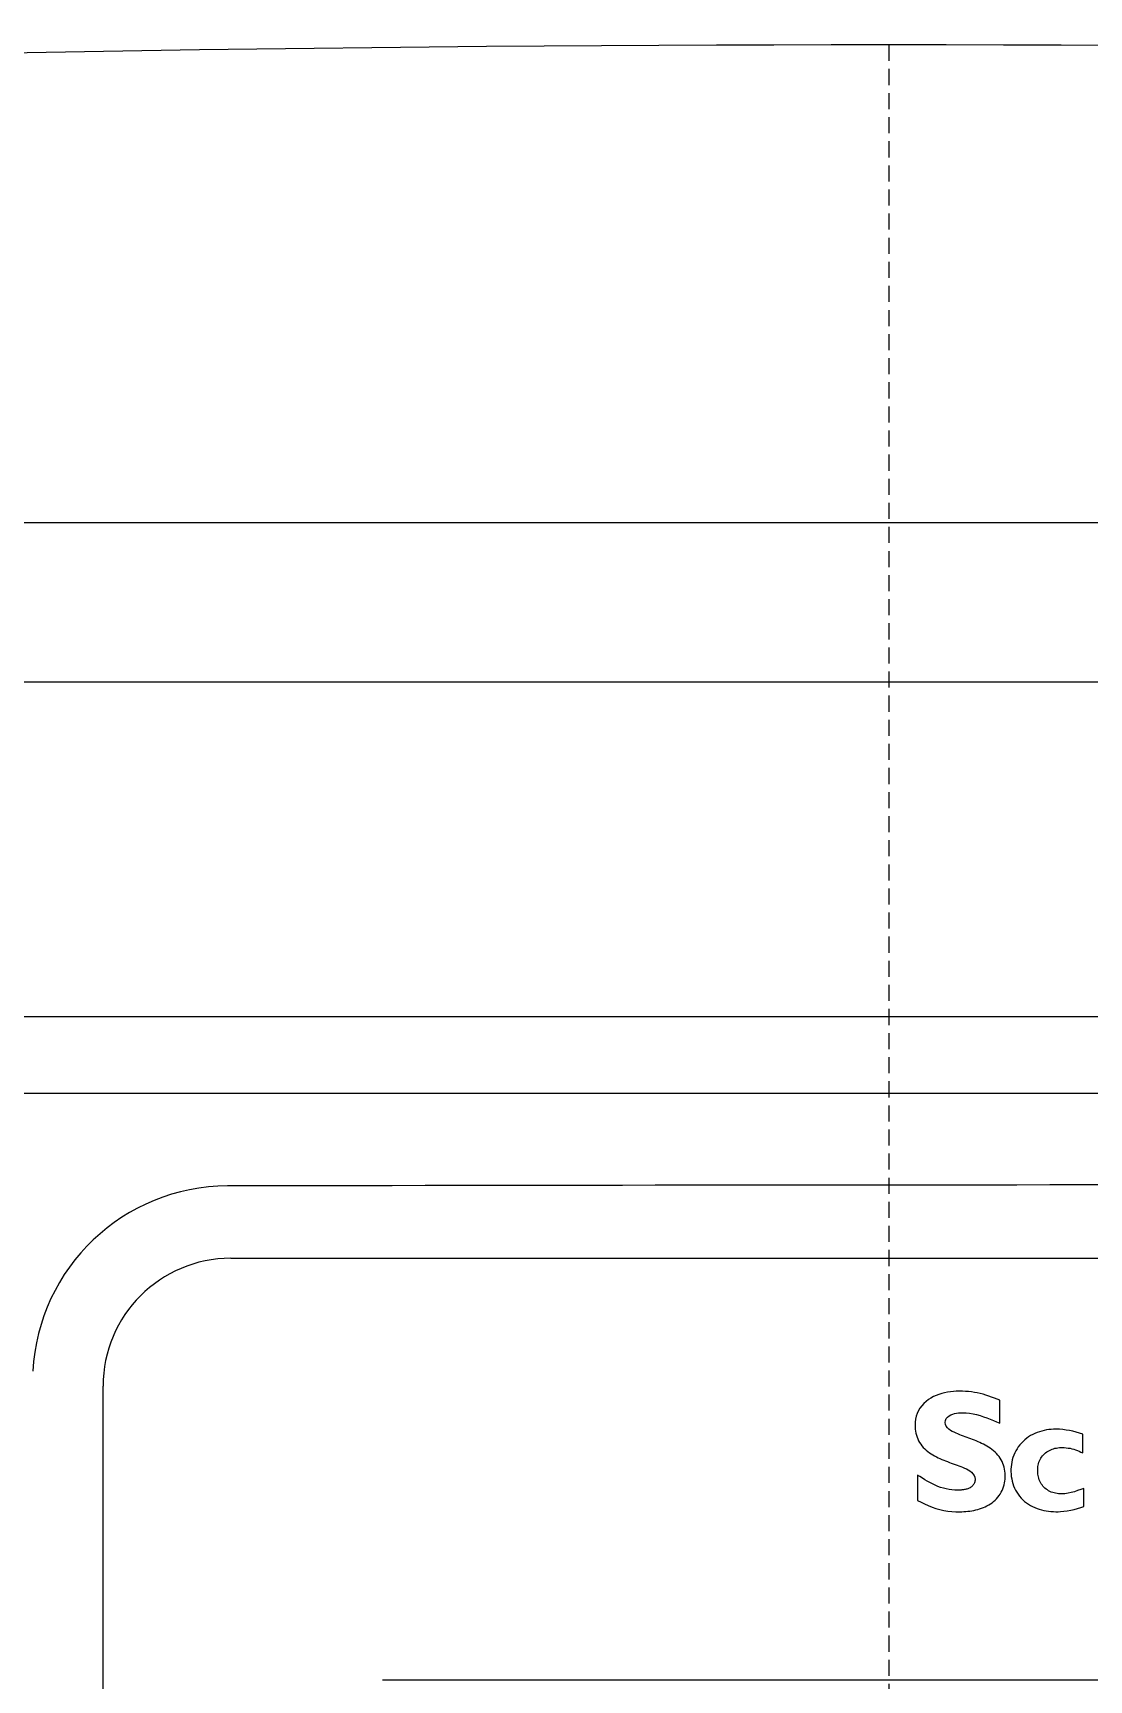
# Model space of a CAD drawing. Extents: x 0 to 171, y 0 to 414.
# Drawn here: x 58.9 to 91.7, y 363 to 414.3 of the extents above; entities that cross this region are included whole.
import ezdxf

# ---------------------------------------------------------------- set-up
doc = ezdxf.new("R2010")
doc.units = 0
doc.linetypes.add('DASHED', pattern=[0.75, 0.5, -0.25])
doc.layers.add('-15N-THT. THIẾT BỊ ĐÓNG MỞ', color=40, linetype='CONTINUOUS')

# ---------------------------------------------------------------- blocks, each defined once
blk = doc.blocks.new('06 - N - SC VSD ATV630U75~D11N4')
at = {"layer": '-15N-THT. THIẾT BỊ ĐÓNG MỞ', "color": 6, "linetype": 'DASHED'}
blk.add_line((0, 206.951), (0, -206.951), dxfattribs=at)
at = {"layer": '-15N-THT. THIẾT BỊ ĐÓNG MỞ'}
for p, q in [((-69.589, 192.089), (69.589, 192.089)), ((51.693, 187.118), (-51.693, 187.118)), ((67.611, 176.703), (-67.611, 176.703)), ((-36.719, 174.332), (61.072, 174.332)), ((-20.58, 171.444), (-20.58, 171.444)), ((-20.481, 169.192), (44.833, 169.192)), ((-20.481, 169.192), (-20.481, 169.192)), ((-24.458, 53.763), (-24.458, 165.215)), ((-24.458, 165.215), (-24.458, 165.215)), ((1.921, 165.039), (1.83, 165.026)), ((2.013, 165.049), (1.921, 165.039)), ((2.105, 165.055), (2.013, 165.049)), ((2.199, 165.058), (2.105, 165.055)), ((2.294, 165.057), (2.199, 165.058)), ((2.389, 165.052), (2.294, 165.057)), ((2.483, 165.045), (2.389, 165.052)), ((2.576, 165.034), (2.483, 165.045)), ((0.974, 164.532), (0.926, 164.452)), ((1.03, 164.606), (0.974, 164.532)), ((1.093, 164.676), (1.03, 164.606)), ((1.161, 164.738), (1.093, 164.676)), ((1.235, 164.794), (1.161, 164.738)), ((1.312, 164.844), (1.235, 164.794)), ((1.393, 164.888), (1.312, 164.844)), ((1.477, 164.925), (1.393, 164.888)), ((1.563, 164.958), (1.477, 164.925)), ((1.651, 164.985), (1.563, 164.958)), ((1.74, 165.008), (1.651, 164.985)), ((1.83, 165.026), (1.74, 165.008)), ((2.667, 165.02), (2.576, 165.034)), ((2.758, 165.003), (2.667, 165.02)), ((2.848, 164.983), (2.758, 165.003)), ((2.938, 164.96), (2.848, 164.983)), ((3.027, 164.934), (2.938, 164.96)), ((3.115, 164.906), (3.027, 164.934)), ((3.203, 164.875), (3.115, 164.906)), ((3.289, 164.843), (3.203, 164.875)), ((3.375, 164.809), (3.289, 164.843)), ((3.46, 164.773), (3.375, 164.809)), ((3.46, 164.773), (3.46, 164.773)), ((3.46, 164.059), (3.46, 164.773)), ((0.824, 164.098), (0.82, 164.006)), ((0.837, 164.19), (0.824, 164.098)), ((0.858, 164.28), (0.837, 164.19)), ((0.888, 164.368), (0.858, 164.28)), ((0.926, 164.452), (0.888, 164.368)), ((1.758, 164.086), (1.767, 164.148)), ((1.766, 164.024), (1.758, 164.086)), ((1.791, 163.967), (1.766, 164.024)), ((1.767, 164.148), (1.792, 164.204)), ((1.792, 164.204), (1.832, 164.252)), ((1.832, 164.252), (1.881, 164.29)), ((1.881, 164.29), (1.935, 164.321)), ((1.935, 164.321), (1.993, 164.343)), ((1.993, 164.343), (2.053, 164.36)), ((2.053, 164.36), (2.114, 164.373)), ((2.114, 164.373), (2.175, 164.381)), ((2.175, 164.381), (2.237, 164.385)), ((2.237, 164.385), (2.299, 164.387)), ((2.299, 164.387), (2.299, 164.387)), ((2.299, 164.387), (2.409, 164.383)), ((2.409, 164.383), (2.519, 164.371)), ((2.519, 164.371), (2.628, 164.352)), ((2.628, 164.352), (2.736, 164.328)), ((2.736, 164.328), (2.843, 164.298)), ((2.843, 164.298), (2.949, 164.264)), ((2.949, 164.264), (3.054, 164.227)), ((3.054, 164.227), (3.157, 164.188)), ((3.157, 164.188), (3.258, 164.147)), ((3.258, 164.147), (3.359, 164.104)), ((3.359, 164.104), (3.46, 164.059)), ((3.46, 164.059), (3.46, 164.059)), ((0.82, 164.006), (0.82, 164.006)), ((0.82, 164.006), (0.822, 163.943)), ((0.822, 163.943), (0.827, 163.88)), ((0.827, 163.88), (0.835, 163.816)), ((0.835, 163.816), (0.846, 163.753)), ((0.846, 163.753), (0.862, 163.691)), ((0.862, 163.691), (0.881, 163.63)), ((0.881, 163.63), (0.905, 163.572)), ((0.905, 163.572), (0.932, 163.515)), ((0.932, 163.515), (0.963, 163.46)), ((1.829, 163.918), (1.791, 163.967)), ((1.874, 163.876), (1.829, 163.918)), ((1.924, 163.839), (1.874, 163.876)), ((1.978, 163.807), (1.924, 163.839)), ((2.036, 163.778), (1.978, 163.807)), ((2.095, 163.751), (2.036, 163.778)), ((2.153, 163.727), (2.095, 163.751)), ((2.21, 163.704), (2.153, 163.727)), ((2.268, 163.682), (2.21, 163.704)), ((2.325, 163.66), (2.268, 163.682)), ((2.382, 163.639), (2.325, 163.66)), ((2.439, 163.619), (2.382, 163.639)), ((2.496, 163.598), (2.439, 163.619)), ((2.553, 163.577), (2.496, 163.598)), ((2.609, 163.555), (2.553, 163.577)), ((2.666, 163.533), (2.609, 163.555)), ((2.723, 163.51), (2.666, 163.533)), ((2.78, 163.486), (2.723, 163.51)), ((4.237, 163.546), (4.181, 163.496)), ((4.295, 163.592), (4.237, 163.546)), ((4.356, 163.635), (4.295, 163.592)), ((4.419, 163.675), (4.356, 163.635)), ((4.484, 163.711), (4.419, 163.675)), ((4.552, 163.743), (4.484, 163.711)), ((4.621, 163.772), (4.552, 163.743)), ((4.691, 163.797), (4.621, 163.772)), ((4.763, 163.818), (4.691, 163.797)), ((4.836, 163.836), (4.763, 163.818)), ((4.909, 163.851), (4.836, 163.836)), ((4.983, 163.862), (4.909, 163.851)), ((5.058, 163.869), (4.983, 163.862)), ((5.132, 163.874), (5.058, 163.869)), ((5.207, 163.876), (5.132, 163.874)), ((5.207, 163.876), (5.207, 163.876)), ((6.039, 163.715), (6.039, 163.715)), ((6.039, 163.136), (6.039, 163.715)), ((0.963, 163.46), (0.998, 163.407)), ((0.998, 163.407), (1.036, 163.357)), ((1.036, 163.357), (1.077, 163.309)), ((1.077, 163.309), (1.121, 163.264)), ((1.121, 163.264), (1.167, 163.221)), ((1.167, 163.221), (1.216, 163.181)), ((1.216, 163.181), (1.267, 163.144)), ((1.267, 163.144), (1.319, 163.109)), ((1.319, 163.109), (1.372, 163.075)), ((1.372, 163.075), (1.427, 163.044)), ((1.427, 163.044), (1.483, 163.014)), ((1.483, 163.014), (1.539, 162.986)), ((2.837, 163.461), (2.78, 163.486)), ((2.893, 163.434), (2.837, 163.461)), ((2.948, 163.407), (2.893, 163.434)), ((3.003, 163.377), (2.948, 163.407)), ((3.057, 163.346), (3.003, 163.377)), ((3.111, 163.313), (3.057, 163.346)), ((3.163, 163.279), (3.111, 163.313)), ((3.214, 163.242), (3.163, 163.279)), ((3.263, 163.202), (3.214, 163.242)), ((3.309, 163.161), (3.263, 163.202)), ((3.354, 163.117), (3.309, 163.161)), ((3.396, 163.071), (3.354, 163.117)), ((3.435, 163.023), (3.396, 163.071)), ((3.47, 162.972), (3.435, 163.023)), ((3.869, 162.996), (3.848, 162.924)), ((3.894, 163.066), (3.869, 162.996)), ((3.923, 163.134), (3.894, 163.066)), ((3.956, 163.201), (3.923, 163.134)), ((3.994, 163.266), (3.956, 163.201)), ((4.035, 163.328), (3.994, 163.266)), ((4.08, 163.387), (4.035, 163.328)), ((4.129, 163.443), (4.08, 163.387)), ((4.181, 163.496), (4.129, 163.443)), ((4.734, 162.969), (4.759, 163.008)), ((4.759, 163.008), (4.786, 163.045)), ((4.786, 163.045), (4.817, 163.08)), ((4.817, 163.08), (4.849, 163.112)), ((4.849, 163.112), (4.884, 163.142)), ((4.884, 163.142), (4.922, 163.169)), ((4.922, 163.169), (4.96, 163.194)), ((4.96, 163.194), (5.001, 163.216)), ((5.001, 163.216), (5.043, 163.236)), ((5.043, 163.236), (5.086, 163.252)), ((5.086, 163.252), (5.13, 163.267)), ((5.13, 163.267), (5.175, 163.279)), ((5.175, 163.279), (5.221, 163.288)), ((5.221, 163.288), (5.267, 163.295)), ((5.267, 163.295), (5.313, 163.3)), ((5.313, 163.3), (5.359, 163.303)), ((5.359, 163.303), (5.405, 163.304)), ((5.405, 163.304), (5.405, 163.304)), ((5.405, 163.304), (5.465, 163.302)), ((5.465, 163.302), (5.525, 163.297)), ((5.525, 163.297), (5.585, 163.289)), ((5.585, 163.289), (5.644, 163.279)), ((5.644, 163.279), (5.702, 163.265)), ((5.702, 163.265), (5.76, 163.249)), ((5.76, 163.249), (5.817, 163.231)), ((5.817, 163.231), (5.874, 163.211)), ((5.874, 163.211), (5.93, 163.188)), ((5.93, 163.188), (5.985, 163.163)), ((5.985, 163.163), (6.039, 163.136)), ((6.039, 163.136), (6.039, 163.136)), ((1.539, 162.986), (1.596, 162.96)), ((1.596, 162.96), (1.654, 162.935)), ((1.654, 162.935), (1.712, 162.91)), ((1.712, 162.91), (1.77, 162.887)), ((1.77, 162.887), (1.829, 162.865)), ((1.829, 162.865), (1.889, 162.843)), ((1.889, 162.843), (1.948, 162.821)), ((1.948, 162.821), (2.007, 162.8)), ((2.007, 162.8), (2.066, 162.779)), ((2.066, 162.779), (2.126, 162.757)), ((2.126, 162.757), (2.185, 162.735)), ((2.185, 162.735), (2.243, 162.713)), ((2.243, 162.713), (2.301, 162.689)), ((2.301, 162.689), (2.359, 162.664)), ((2.359, 162.664), (2.418, 162.638)), ((2.418, 162.638), (2.475, 162.608)), ((2.475, 162.608), (2.53, 162.575)), ((2.53, 162.575), (2.579, 162.536)), ((2.579, 162.536), (2.622, 162.49)), ((2.622, 162.49), (2.656, 162.436)), ((3.502, 162.919), (3.47, 162.972)), ((3.531, 162.865), (3.502, 162.919)), ((3.556, 162.808), (3.531, 162.865)), ((3.577, 162.75), (3.556, 162.808)), ((3.594, 162.69), (3.577, 162.75)), ((3.607, 162.63), (3.594, 162.69)), ((3.617, 162.569), (3.607, 162.63)), ((3.623, 162.507), (3.617, 162.569)), ((3.626, 162.446), (3.623, 162.507)), ((3.811, 162.704), (3.806, 162.629)), ((3.806, 162.629), (3.806, 162.554)), ((3.806, 162.554), (3.809, 162.478)), ((3.809, 162.478), (3.817, 162.403)), ((3.819, 162.778), (3.811, 162.704)), ((3.831, 162.851), (3.819, 162.778)), ((3.848, 162.924), (3.831, 162.851)), ((4.637, 162.571), (4.638, 162.617)), ((4.639, 162.525), (4.637, 162.571)), ((4.638, 162.617), (4.64, 162.663)), ((4.644, 162.48), (4.639, 162.525)), ((4.64, 162.663), (4.645, 162.709)), ((4.651, 162.434), (4.644, 162.48)), ((4.645, 162.709), (4.653, 162.754)), ((4.653, 162.754), (4.663, 162.799)), ((4.663, 162.799), (4.677, 162.844)), ((4.677, 162.844), (4.693, 162.887)), ((4.693, 162.887), (4.712, 162.929)), ((4.712, 162.929), (4.734, 162.969)), ((0.895, 162.448), (0.895, 162.448)), ((0.895, 162.448), (0.895, 161.66)), ((0.971, 162.398), (0.895, 162.448)), ((1.047, 162.35), (0.971, 162.398)), ((1.123, 162.302), (1.047, 162.35)), ((1.201, 162.256), (1.123, 162.302)), ((1.281, 162.212), (1.201, 162.256)), ((1.362, 162.17), (1.281, 162.212)), ((1.445, 162.131), (1.362, 162.17)), ((1.529, 162.096), (1.445, 162.131)), ((1.614, 162.065), (1.529, 162.096)), ((1.701, 162.039), (1.614, 162.065)), ((1.789, 162.017), (1.701, 162.039)), ((1.878, 162), (1.789, 162.017)), ((1.967, 161.987), (1.878, 162)), ((2.057, 161.98), (1.967, 161.987)), ((2.148, 161.977), (2.057, 161.98)), ((2.148, 161.977), (2.148, 161.977)), ((2.174, 161.977), (2.148, 161.977)), ((2.2, 161.978), (2.174, 161.977)), ((2.227, 161.979), (2.2, 161.978)), ((2.253, 161.981), (2.227, 161.979)), ((2.278, 161.983), (2.253, 161.981)), ((2.304, 161.986), (2.278, 161.983)), ((2.33, 161.99), (2.304, 161.986)), ((2.356, 161.995), (2.33, 161.99)), ((2.381, 162), (2.356, 161.995)), ((2.407, 162.006), (2.381, 162)), ((2.433, 162.013), (2.407, 162.006)), ((2.458, 162.021), (2.433, 162.013)), ((2.483, 162.031), (2.458, 162.021)), ((2.507, 162.042), (2.483, 162.031)), ((2.531, 162.054), (2.507, 162.042)), ((2.554, 162.068), (2.531, 162.054)), ((2.575, 162.083), (2.554, 162.068)), ((2.596, 162.1), (2.575, 162.083)), ((2.615, 162.119), (2.596, 162.1)), ((2.632, 162.139), (2.615, 162.119)), ((2.648, 162.161), (2.632, 162.139)), ((2.66, 162.184), (2.648, 162.161)), ((2.656, 162.436), (2.68, 162.377)), ((2.671, 162.209), (2.66, 162.184)), ((2.679, 162.235), (2.671, 162.209)), ((2.685, 162.261), (2.679, 162.235)), ((2.68, 162.377), (2.689, 162.314)), ((2.688, 162.288), (2.685, 162.261)), ((2.689, 162.314), (2.688, 162.288)), ((2.689, 162.314), (2.689, 162.314)), ((3.503, 161.911), (3.531, 161.966)), ((3.531, 161.966), (3.555, 162.023)), ((3.555, 162.023), (3.576, 162.081)), ((3.576, 162.081), (3.593, 162.141)), ((3.593, 162.141), (3.607, 162.201)), ((3.607, 162.201), (3.616, 162.262)), ((3.616, 162.262), (3.623, 162.323)), ((3.623, 162.323), (3.626, 162.384)), ((3.626, 162.384), (3.626, 162.446)), ((3.817, 162.403), (3.828, 162.328)), ((3.828, 162.328), (3.843, 162.255)), ((3.843, 162.255), (3.863, 162.183)), ((3.863, 162.183), (3.886, 162.112)), ((3.886, 162.112), (3.915, 162.043)), ((3.915, 162.043), (3.947, 161.976)), ((3.947, 161.976), (3.984, 161.911)), ((4.66, 162.39), (4.651, 162.434)), ((4.672, 162.346), (4.66, 162.39)), ((4.686, 162.302), (4.672, 162.346)), ((4.704, 162.259), (4.686, 162.302)), ((4.724, 162.218), (4.704, 162.259)), ((4.747, 162.178), (4.724, 162.218)), ((4.773, 162.14), (4.747, 162.178)), ((4.801, 162.104), (4.773, 162.14)), ((4.832, 162.07), (4.801, 162.104)), ((4.865, 162.039), (4.832, 162.07)), ((4.9, 162.01), (4.865, 162.039)), ((4.938, 161.983), (4.9, 162.01)), ((4.978, 161.959), (4.938, 161.983)), ((5.98, 161.997), (5.882, 161.962)), ((6.077, 162.033), (5.98, 161.997)), ((6.077, 162.033), (6.077, 162.033)), ((6.077, 161.473), (6.077, 162.033)), ((0.895, 161.66), (0.895, 161.66)), ((0.895, 161.66), (1.007, 161.603)), ((1.007, 161.603), (1.119, 161.548)), ((1.119, 161.548), (1.233, 161.496)), ((1.233, 161.496), (1.349, 161.448)), ((2.946, 161.437), (3.003, 161.462)), ((3.003, 161.462), (3.059, 161.49)), ((3.059, 161.49), (3.113, 161.52)), ((3.113, 161.52), (3.166, 161.553)), ((3.166, 161.553), (3.217, 161.588)), ((3.217, 161.588), (3.266, 161.626)), ((3.266, 161.626), (3.312, 161.667)), ((3.312, 161.667), (3.356, 161.711)), ((3.356, 161.711), (3.398, 161.757)), ((3.398, 161.757), (3.436, 161.806)), ((3.436, 161.806), (3.471, 161.857)), ((3.471, 161.857), (3.503, 161.911)), ((3.984, 161.911), (4.025, 161.848)), ((4.025, 161.848), (4.07, 161.788)), ((4.07, 161.788), (4.119, 161.732)), ((4.119, 161.732), (4.172, 161.679)), ((4.172, 161.679), (4.228, 161.629)), ((4.228, 161.629), (4.287, 161.583)), ((4.287, 161.583), (4.349, 161.541)), ((4.349, 161.541), (4.413, 161.503)), ((4.413, 161.503), (4.479, 161.468)), ((4.479, 161.468), (4.547, 161.437)), ((5.019, 161.937), (4.978, 161.959)), ((5.061, 161.919), (5.019, 161.937)), ((5.105, 161.903), (5.061, 161.919)), ((5.149, 161.89), (5.105, 161.903)), ((5.194, 161.879), (5.149, 161.89)), ((5.24, 161.871), (5.194, 161.879)), ((5.286, 161.866), (5.24, 161.871)), ((5.332, 161.862), (5.286, 161.866)), ((5.378, 161.861), (5.332, 161.862)), ((5.481, 161.866), (5.378, 161.861)), ((5.378, 161.861), (5.378, 161.861)), ((5.583, 161.88), (5.481, 161.866)), ((5.684, 161.902), (5.583, 161.88)), ((5.784, 161.93), (5.684, 161.902)), ((5.882, 161.962), (5.784, 161.93)), ((5.976, 161.438), (6.077, 161.473)), ((6.077, 161.473), (6.077, 161.473)), ((1.349, 161.448), (1.468, 161.408)), ((1.468, 161.408), (1.59, 161.374)), ((1.59, 161.374), (1.716, 161.348)), ((1.716, 161.348), (1.842, 161.328)), ((1.842, 161.328), (1.967, 161.315)), ((1.967, 161.315), (2.093, 161.308)), ((2.093, 161.308), (2.218, 161.306)), ((2.218, 161.306), (2.218, 161.306)), ((2.218, 161.306), (2.28, 161.306)), ((2.28, 161.306), (2.342, 161.309)), ((2.342, 161.309), (2.404, 161.313)), ((2.404, 161.313), (2.466, 161.319)), ((2.466, 161.319), (2.527, 161.326)), ((2.527, 161.326), (2.588, 161.336)), ((2.588, 161.336), (2.649, 161.347)), ((2.649, 161.347), (2.71, 161.361)), ((2.71, 161.361), (2.77, 161.377)), ((2.77, 161.377), (2.829, 161.394)), ((2.829, 161.394), (2.888, 161.415)), ((2.888, 161.415), (2.946, 161.437)), ((4.547, 161.437), (4.617, 161.409)), ((4.617, 161.409), (4.688, 161.385)), ((4.688, 161.385), (4.759, 161.365)), ((4.759, 161.365), (4.832, 161.348)), ((4.832, 161.348), (4.905, 161.334)), ((4.905, 161.334), (4.978, 161.323)), ((4.978, 161.323), (5.052, 161.315)), ((5.052, 161.315), (5.126, 161.309)), ((5.126, 161.309), (5.2, 161.307)), ((5.2, 161.307), (5.274, 161.307)), ((5.274, 161.307), (5.349, 161.31)), ((5.349, 161.31), (5.454, 161.319)), ((5.349, 161.31), (5.349, 161.31)), ((5.454, 161.319), (5.56, 161.333)), ((5.56, 161.333), (5.666, 161.353)), ((5.666, 161.353), (5.771, 161.378)), ((5.771, 161.378), (5.875, 161.406)), ((5.875, 161.406), (5.976, 161.438)), ((-15.758, 156.068), (-15.758, 156.068)), ((40.111, 156.068), (-15.758, 156.068))]:
    blk.add_line(p, q, dxfattribs=at)
for centre, radius, start, end in [((-20.569, 165.365), 6.079, 90.1095, 177.0618), ((12.176, -16643.966), 16815.441, 89.8883777, 90.1115845), ((-20.481, 165.215), 3.977, 90, 180), ((5.154, 161.358), 2.518, 69.4217, 88.7897)]:
    blk.add_arc(centre, radius, start, end, dxfattribs=at)
blk.add_ellipse((0, -1281.797), major_axis=(0, 1488.748), ratio=0.992642, start_param=-0.038724, end_param=0.038724, dxfattribs=at)

msp = doc.modelspace()

# ---------------------------------------------------------------- block references
msp.add_blockref('06 - N - SC VSD ATV630U75~D11N4', (85.5, 206.951))

doc.saveas('drawing.dxf')
